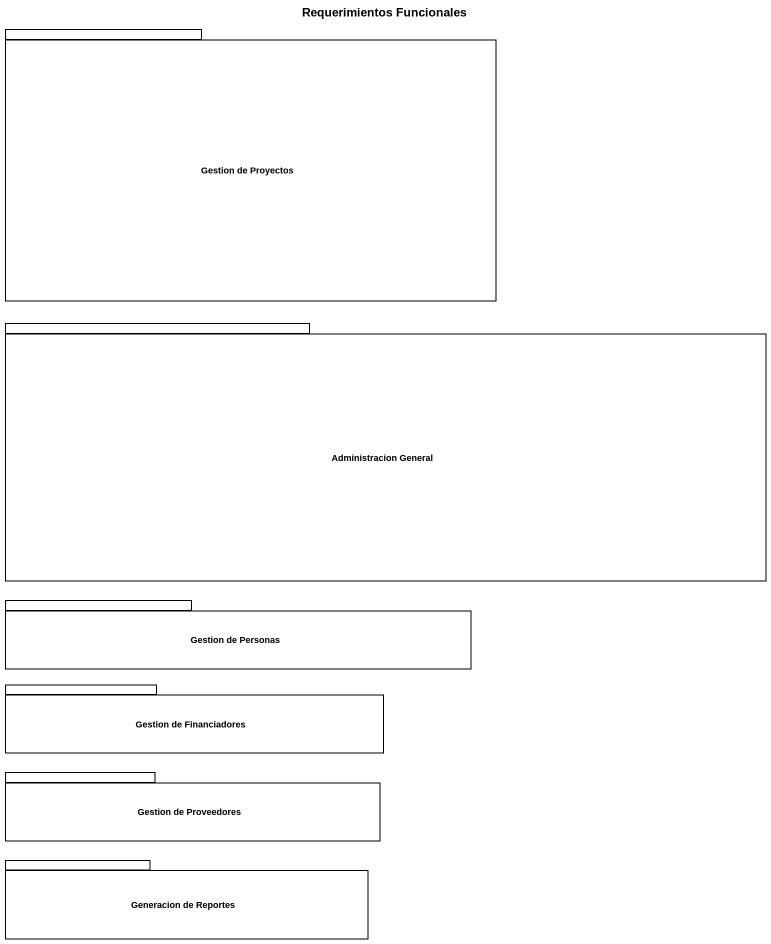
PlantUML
@startuml
title Requerimientos Funcionales
package "Gestion de Proyectos" as Gestion_de_Proyectos {
}
package "Administracion General" as Administracion_General {
}
package "Gestion de Personas" as Gestion_de_Personas {
}
package "Gestion de Financiadores" as Gestion_de_Financiadores {
}
package "Gestion de Proveedores" as Gestion_de_Proveedores {
}
package "Generacion de Reportes" as Generacion_de_Reportes {
}
@enduml
